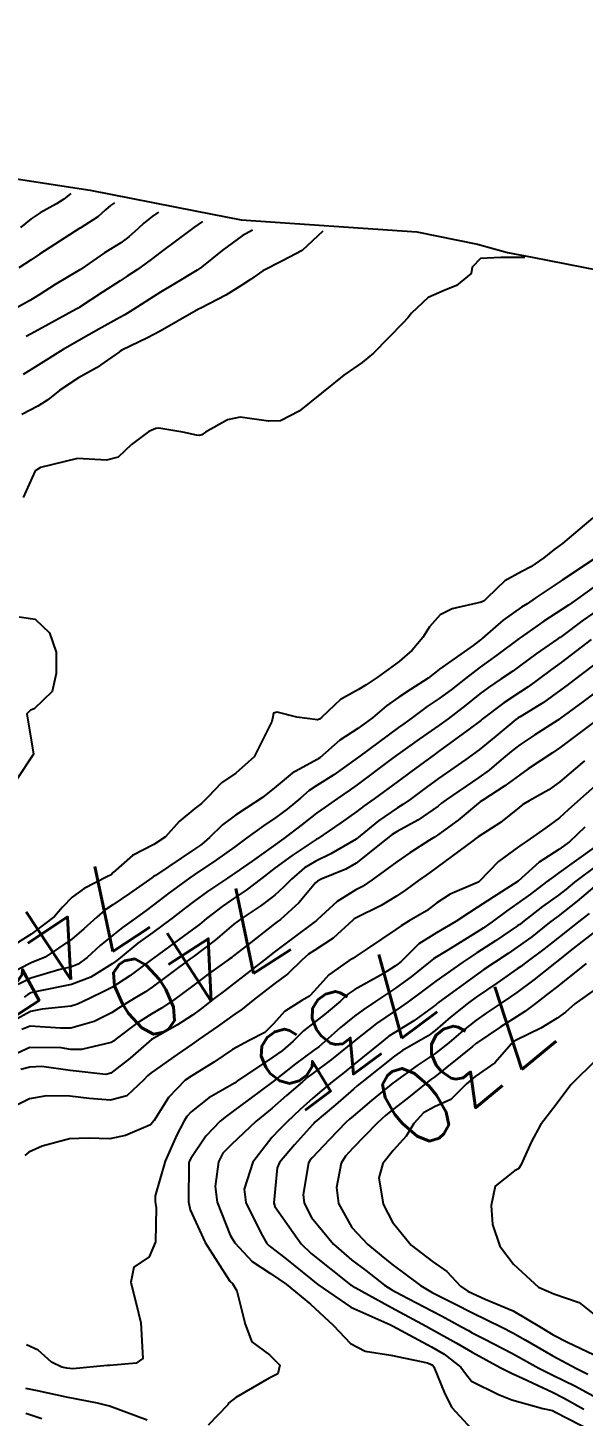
# Model space of a CAD drawing. Header units: metres. Extents: x 307586 to 320046, y 7427249 to 7434250.
# Drawn here: x 314064.3 to 314091.7, y 7433043 to 7433111.6 of the extents above; entities that cross this region are included whole.
import ezdxf
from ezdxf.enums import TextEntityAlignment as Align

# ---------------------------------------------------------------- set-up
doc = ezdxf.new("R2010")
doc.units = ezdxf.units.M
doc.header["$MEASUREMENT"] = 0
for name, color, linetype in [('Area', 45, 'Continuous'), ('Cotas', 45, 'Continuous'), ('Curvas de Nivel 1m', 11, 'Continuous'), ('Curvas de Nivel 5m', 15, 'Continuous')]:
    doc.layers.add(name, color=color, linetype=linetype)
doc.styles.add('Style-STANDARD', font='STANDARD.shx')

msp = doc.modelspace()

# ---------------------------------------------------------------- linework, layer by layer
at = {"layer": 'Area'}
msp.add_polyline3d([(314006.457, 7433111.59, 760.862), (314015.096, 7433110.308, 765.944), (314016.832, 7433109.826, 772.024), (314024.547, 7433108.612, 755.571), (314026.248, 7433108.552, 759.911), (314029.796, 7433107.95, 759.372), (314034.613, 7433107.518, 760.65), (314040.443, 7433107.141, 757.682), (314043.406, 7433106.461, 761.463), (314049.578, 7433105.911, 761.13), (314051.297, 7433105.828, 761.28), (314058.888, 7433104.88, 754.942), (314067.355, 7433103.579, 751.353), (314072.55, 7433102.552, 748.774), (314074.815, 7433102.103, 747.922), (314083.492, 7433101.512, 747.032), (314086.49, 7433100.901, 747.005), (314087.96, 7433100.492, 746.985), (314089.185, 7433100.269, 746.934), (314092.539, 7433099.598, 746.882)], dxfattribs=at)
at = {"layer": 'Curvas de Nivel 1m', "flags": 128}
for points, elevation in [([(314068.563, 7433102.94), (314068.368, 7433102.807), (314068.118, 7433102.605), (314067.73, 7433102.26), (314066.862, 7433101.701), (314066.843, 7433101.69), (314064.86, 7433100.413), (314064.451, 7433100.13), (314063.838, 7433099.73)], 752), ([(314066.403, 7433103.4), (314066.32, 7433103.347), (314066.217, 7433103.265), (314066.058, 7433103.124), (314065.699, 7433102.9), (314064.884, 7433102.448), (314064.448, 7433102.156), (314063.917, 7433101.73)], 753), ([(314070.733, 7433102.48), (314070.419, 7433102.266), (314070.005, 7433101.951), (314069.709, 7433101.662), (314069.274, 7433101.261), (314068.866, 7433100.977), (314068.064, 7433100.475), (314066.93, 7433099.689), (314066.886, 7433099.656), (314066.852, 7433099.639), (314065.632, 7433098.917), (314064.833, 7433098.405), (314064.412, 7433098.141), (314063.67, 7433097.732)], 751), ([(314078.843, 7433101.55), (314077.825, 7433100.599), (314076.858, 7433100.089), (314075.891, 7433099.584), (314075.281, 7433099.159), (314074.842, 7433098.875), (314074.051, 7433098.392), (314072.825, 7433097.752), (314072.737, 7433097.708), (314072.586, 7433097.624), (314070.813, 7433096.616), (314070.188, 7433096.278), (314068.918, 7433095.669), (314068.842, 7433095.63), (314068.802, 7433095.598), (314067.677, 7433094.798), (314066.789, 7433094.306), (314065.869, 7433093.704), (314065.266, 7433093.223), (314064.771, 7433092.914), (314063.989, 7433092.504)], 748), ([(314075.383, 7433101.59), (314074.87, 7433101.316), (314073.885, 7433100.587), (314072.854, 7433099.764), (314072.648, 7433099.623), (314071.53, 7433098.952), (314070.836, 7433098.541), (314070.289, 7433098.197), (314069.46, 7433097.664), (314069.065, 7433097.423), (314068.819, 7433097.286), (314067.789, 7433096.704), (314066.808, 7433096.157), (314066.02, 7433095.702), (314064.795, 7433094.927), (314064.054, 7433094.464)], 749), ([(314088.823, 7433100.24), (314087.639, 7433100.252), (314086.627, 7433100.2), (314086.217, 7433099.778), (314086.169, 7433099.46), (314085.454, 7433098.861), (314084.84, 7433098.623), (314084.057, 7433098.265), (314083.23, 7433097.496), (314083.047, 7433097.272), (314082.818, 7433097.029), (314081.354, 7433095.522), (314080.798, 7433095.058), (314079.889, 7433094.441), (314078.783, 7433093.55), (314077.672, 7433092.658), (314076.762, 7433092.185), (314076.171, 7433092.17), (314074.764, 7433092.368), (314074.14, 7433092.229), (314073.058, 7433091.617), (314072.875, 7433091.495), (314072.751, 7433091.457), (314072.604, 7433091.475), (314071.93, 7433091.632), (314070.755, 7433091.816), (314070.606, 7433091.8), (314070.257, 7433091.655), (314069.398, 7433091.012), (314068.74, 7433090.388), (314068.171, 7433090.244), (314066.739, 7433090.331), (314064.904, 7433089.887), (314064.733, 7433089.763), (314064.704, 7433089.749), (314064.651, 7433089.721), (314064.048, 7433088.392)], 747), ([(314092.18, 7433087.388), (314090.69, 7433086.126), (314090.269, 7433085.832), (314089.762, 7433085.419), (314089.125, 7433084.979), (314088.676, 7433084.746), (314087.828, 7433084.281), (314086.964, 7433083.447), (314086.808, 7433083.302), (314086.66, 7433083.232), (314085.23, 7433082.896), (314084.65, 7433082.598), (314084.112, 7433082.015), (314083.786, 7433081.488), (314083.258, 7433080.862), (314082.621, 7433080.309), (314081.527, 7433079.516), (314080.985, 7433079.146), (314080.604, 7433078.915), (314079.714, 7433078.421), (314078.797, 7433077.548), (314078.679, 7433077.452), (314078.582, 7433077.419), (314077.557, 7433077.56), (314076.586, 7433077.802), (314076.413, 7433077.745), (314076.383, 7433077.573), (314076.338, 7433077.331), (314075.455, 7433075.587), (314074.555, 7433074.792), (314073.846, 7433074.311), (314073.19, 7433073.614), (314072.865, 7433073.29), (314072.534, 7433073.039), (314071.748, 7433072.408), (314071.077, 7433071.642), (314070.509, 7433071.263), (314069.443, 7433070.721), (314068.495, 7433069.884), (314068.389, 7433069.776), (314068.175, 7433069.673), (314067.069, 7433069.099), (314066.478, 7433068.672), (314065.997, 7433068.17), (314065.601, 7433067.703), (314064.454, 7433066.834), (314063.771, 7433066.405)], 746), ([(314092.672, 7433084.302), (314091.422, 7433083.399), (314090.977, 7433083.086), (314090.655, 7433082.868), (314089.768, 7433082.297), (314088.634, 7433081.507), (314088.591, 7433081.473), (314088.536, 7433081.431), (314087.445, 7433080.622), (314086.619, 7433080.022), (314085.886, 7433079.461), (314085.177, 7433078.899), (314084.598, 7433078.476), (314084.004, 7433078.074), (314083.21, 7433077.494), (314082.848, 7433077.229), (314082.578, 7433077.036), (314080.612, 7433075.578), (314080.563, 7433075.545), (314079.384, 7433074.712), (314078.549, 7433074.176), (314078.176, 7433073.924), (314077.743, 7433073.558), (314077.095, 7433073.004), (314076.528, 7433072.593), (314075.918, 7433072.183), (314075.102, 7433071.591), (314074.508, 7433071.157), (314073.594, 7433070.517), (314072.494, 7433069.77), (314072.28, 7433069.623), (314071.251, 7433068.869), (314070.472, 7433068.27), (314070.119, 7433068.002), (314069.64, 7433067.658), (314068.958, 7433067.165), (314068.454, 7433066.78), (314067.852, 7433066.273), (314067.205, 7433065.682), (314066.766, 7433065.361), (314066.438, 7433065.233), (314065.815, 7433065.077), (314064.432, 7433064.673), (314063.809, 7433064.347)], 744), ([(314092.657, 7433083.002), (314091.702, 7433082.34), (314090.635, 7433081.537), (314090.561, 7433081.483), (314090.453, 7433081.412), (314089.376, 7433080.672), (314088.62, 7433080.114), (314088.228, 7433079.823), (314087.66, 7433079.44), (314087.032, 7433079.02), (314086.602, 7433078.697), (314085.907, 7433078.146), (314085.036, 7433077.473), (314084.58, 7433077.145), (314083.603, 7433076.459), (314082.565, 7433075.719), (314082.273, 7433075.504), (314080.55, 7433074.217), (314080.151, 7433073.93), (314079.58, 7433073.54), (314078.966, 7433073.116), (314078.532, 7433072.809), (314077.82, 7433072.26), (314076.927, 7433071.566), (314076.687, 7433071.393), (314076.51, 7433071.265), (314075.361, 7433070.447), (314074.495, 7433069.844), (314074.349, 7433069.747), (314074.137, 7433069.604), (314073.148, 7433068.948), (314072.475, 7433068.458), (314072.001, 7433068.096), (314071.411, 7433067.636), (314070.456, 7433066.926), (314069.721, 7433066.387), (314068.833, 7433065.666), (314068.613, 7433065.497), (314068.44, 7433065.378), (314067.391, 7433064.723), (314066.43, 7433064.351), (314064.725, 7433064.015), (314064.425, 7433063.939), (314064.281, 7433063.864), (314064.104, 7433063.723)], 743), ([(314063.858, 7433082.514), (314064.643, 7433082.396), (314065.348, 7433081.709), (314065.68, 7433080.76), (314065.682, 7433079.704), (314065.484, 7433078.822), (314064.587, 7433077.962), (314064.41, 7433077.897), (314064.233, 7433077.724), (314064.563, 7433075.72), (314063.763, 7433074.516)], 747), ([(314092.098, 7433081.388), (314090.621, 7433080.259), (314090.134, 7433079.899), (314089.5, 7433079.421), (314088.99, 7433079.043), (314088.603, 7433078.797), (314087.78, 7433078.253), (314086.716, 7433077.449), (314086.642, 7433077.389), (314086.582, 7433077.341), (314086.133, 7433077.011), (314084.567, 7433075.858), (314084.346, 7433075.701), (314084.047, 7433075.485), (314083.192, 7433074.859), (314082.552, 7433074.379), (314081.378, 7433073.517), (314080.894, 7433073.169), (314080.533, 7433072.899), (314079.734, 7433072.329), (314078.588, 7433071.549), (314078.541, 7433071.522), (314078.512, 7433071.505), (314077.335, 7433070.731), (314076.498, 7433070.114), (314075.817, 7433069.58), (314075.069, 7433069.006), (314074.478, 7433068.611), (314073.871, 7433068.207), (314073.106, 7433067.614), (314072.754, 7433067.323), (314072.458, 7433067.094), (314070.481, 7433065.649), (314070.443, 7433065.62), (314069.321, 7433064.774), (314068.428, 7433064.212), (314068.075, 7433064.025), (314067.367, 7433063.681), (314066.727, 7433063.378), (314066.417, 7433063.287), (314064.983, 7433063.142), (314064.412, 7433063.023), (314063.577, 7433062.556)], 742), ([(314092.624, 7433080.44), (314091.261, 7433079.4), (314090.896, 7433079.118), (314090.605, 7433078.898), (314089.737, 7433078.278), (314088.585, 7433077.575), (314088.496, 7433077.519), (314088.384, 7433077.432), (314087.395, 7433076.621), (314086.568, 7433075.944), (314085.913, 7433075.46), (314084.553, 7433074.522), (314083.949, 7433074.086), (314083.163, 7433073.494), (314082.801, 7433073.236), (314082.537, 7433073.073), (314081.603, 7433072.437), (314080.513, 7433071.546), (314080.491, 7433071.53), (314079.241, 7433070.807), (314078.502, 7433070.443), (314077.946, 7433070.108), (314077.306, 7433069.562), (314076.901, 7433069.152), (314076.481, 7433068.76), (314075.804, 7433068.249), (314074.819, 7433067.595), (314074.46, 7433067.328), (314073.526, 7433066.536), (314072.444, 7433065.727), (314072.298, 7433065.622), (314070.429, 7433064.221), (314070.092, 7433063.987), (314069.534, 7433063.659), (314068.842, 7433063.241), (314068.412, 7433062.953), (314067.564, 7433062.52), (314066.401, 7433062.206), (314065.896, 7433062.202), (314064.402, 7433062.297), (314063.987, 7433062.137)], 741), ([(314092.341, 7433077.384), (314090.569, 7433076.053), (314090.188, 7433075.793), (314089.606, 7433075.42), (314088.983, 7433075.001), (314088.556, 7433074.692), (314087.831, 7433074.156), (314086.744, 7433073.448), (314086.621, 7433073.37), (314086.541, 7433073.303), (314085.528, 7433072.465), (314084.517, 7433071.719), (314084.369, 7433071.627), (314084.121, 7433071.484), (314083.138, 7433070.862), (314082.502, 7433070.418), (314081.291, 7433069.518), (314080.813, 7433069.2), (314080.485, 7433069.023), (314079.56, 7433068.455), (314078.568, 7433067.549), (314078.513, 7433067.499), (314078.462, 7433067.46), (314077.366, 7433066.648), (314076.447, 7433065.954), (314075.963, 7433065.577), (314074.431, 7433064.38), (314073.988, 7433064.044), (314073.424, 7433063.61), (314072.863, 7433063.169), (314072.411, 7433062.847), (314071.67, 7433062.365), (314070.422, 7433061.65), (314070.393, 7433061.633), (314069.334, 7433060.71), (314068.376, 7433059.97), (314068.133, 7433059.915), (314066.377, 7433060.104), (314064.966, 7433060.298), (314064.378, 7433060.275), (314063.942, 7433060.159)], 739), ([(314091.772, 7433075.392), (314090.552, 7433074.362), (314090, 7433073.964), (314089.044, 7433073.425), (314088.728, 7433073.24), (314088.538, 7433073.091), (314087.616, 7433072.35), (314086.516, 7433071.645), (314086.4, 7433071.566), (314086.252, 7433071.454), (314084.5, 7433070.151), (314084.109, 7433069.872), (314083.574, 7433069.489), (314082.947, 7433069.034), (314082.481, 7433068.715), (314081.728, 7433068.258), (314080.465, 7433067.637), (314080.396, 7433067.598), (314080.326, 7433067.531), (314079.354, 7433066.641), (314078.448, 7433066.048), (314078.147, 7433065.852), (314077.813, 7433065.556), (314077.116, 7433064.883), (314076.431, 7433064.374), (314075.406, 7433063.585), (314074.871, 7433063.138), (314074.411, 7433062.816), (314073.69, 7433062.321), (314072.689, 7433061.617), (314072.516, 7433061.495), (314072.391, 7433061.409), (314071.657, 7433060.902), (314070.376, 7433059.99), (314070.185, 7433059.842), (314070.004, 7433059.654), (314069.172, 7433058.85), (314068.358, 7433058.643), (314067.313, 7433058.726), (314066.36, 7433058.834), (314065.202, 7433058.865), (314064.358, 7433058.706), (314063.705, 7433058.374)], 738), ([(314092.553, 7433074.396), (314091.426, 7433073.397), (314090.966, 7433072.974), (314090.531, 7433072.587), (314089.859, 7433072.081), (314088.929, 7433071.426), (314088.681, 7433071.258), (314088.51, 7433071.15), (314087.521, 7433070.422), (314086.585, 7433069.449), (314086.536, 7433069.406), (314086.492, 7433069.384), (314085.136, 7433068.817), (314084.477, 7433068.387), (314083.959, 7433067.997), (314083.111, 7433067.494), (314082.713, 7433067.245), (314082.459, 7433067.071), (314081.042, 7433066.114), (314080.445, 7433065.722), (314080.332, 7433065.643), (314080.155, 7433065.533), (314079.15, 7433064.829), (314078.428, 7433064.027), (314078.194, 7433063.784), (314077.817, 7433063.556), (314076.96, 7433063.019), (314076.405, 7433062.407), (314075.986, 7433061.99), (314075.21, 7433061.588), (314074.388, 7433061.146), (314073.471, 7433060.521), (314072.375, 7433059.845), (314072.051, 7433059.625), (314071.222, 7433058.775), (314070.522, 7433057.647), (314070.341, 7433057.417), (314069.106, 7433056.891), (314068.334, 7433056.74), (314067.254, 7433056.761), (314066.333, 7433056.736), (314064.992, 7433056.372), (314064.326, 7433056.072), (314064.127, 7433055.919)], 737), ([(314091.786, 7433072.129), (314091.032, 7433071.402), (314090.509, 7433071.022), (314089.527, 7433070.395), (314088.493, 7433069.449), (314087.254, 7433068.669), (314086.474, 7433068.157), (314086.044, 7433067.881), (314085.409, 7433067.466), (314084.457, 7433066.908), (314083.583, 7433066.358), (314082.715, 7433065.497), (314082.574, 7433065.366), (314082.441, 7433065.27), (314081.792, 7433064.865), (314080.429, 7433064.113), (314080.088, 7433063.872), (314079.713, 7433063.537), (314079.015, 7433062.943), (314078.407, 7433062.467), (314077.897, 7433062.058), (314077.384, 7433061.56), (314076.851, 7433061.103), (314076.385, 7433060.769), (314074.64, 7433059.596), (314074.486, 7433059.484), (314074.37, 7433059.412), (314073.221, 7433058.751), (314072.35, 7433058.072), (314072.13, 7433057.84), (314071.993, 7433057.625), (314071.632, 7433056.926), (314071.062, 7433055.639), (314070.576, 7433053.917), (314070.574, 7433053.646), (314070.624, 7433053.319), (314070.58, 7433051.645), (314070.265, 7433050.905), (314069.521, 7433050.397), (314069.367, 7433049.659), (314069.753, 7433048.131), (314069.861, 7433047.654), (314069.965, 7433045.893), (314069.635, 7433045.656), (314068.323, 7433045.547), (314068.202, 7433045.537), (314066.507, 7433045.38), (314066.2, 7433045.405), (314065.968, 7433045.461), (314065.457, 7433045.701), (314064.797, 7433046.299), (314064.211, 7433046.563)], 736), ([(314092.502, 7433070.323), (314091.278, 7433069.398), (314090.847, 7433069.045), (314090.483, 7433068.769), (314089.695, 7433068.197), (314088.706, 7433067.428), (314088.57, 7433067.321), (314088.461, 7433067.243), (314087.379, 7433066.515), (314086.448, 7433065.912), (314085.758, 7433065.46), (314084.433, 7433064.512), (314083.842, 7433064.073), (314083.058, 7433063.494), (314082.686, 7433063.23), (314082.416, 7433063.058), (314081.49, 7433062.431), (314080.393, 7433061.552), (314079.27, 7433060.655), (314078.377, 7433059.976), (314078.132, 7433059.796), (314077.836, 7433059.555), (314077.054, 7433058.872), (314076.353, 7433058.255), (314075.976, 7433057.948), (314075.545, 7433057.582), (314074.331, 7433056.454), (314073.911, 7433056.02), (314073.703, 7433055.606), (314073.536, 7433054.382), (314073.634, 7433053.607), (314074.279, 7433051.985), (314074.502, 7433051.597), (314075.359, 7433050.679), (314076.258, 7433050.087), (314077.035, 7433049.562), (314078.238, 7433048.576), (314079.354, 7433047.539), (314080.214, 7433046.627), (314080.936, 7433046.245), (314082.208, 7433046.057), (314084.017, 7433045.669), (314084.204, 7433045.585), (314084.272, 7433045.547), (314084.336, 7433045.478), (314084.869, 7433044.149), (314085.222, 7433043.464), (314086.168, 7433042.436)], 734), ([(314092.47, 7433069.38), (314091.409, 7433068.466), (314090.468, 7433067.735), (314090.281, 7433067.597), (314090.046, 7433067.414), (314089.164, 7433066.715), (314088.451, 7433066.199), (314087.995, 7433065.887), (314087.318, 7433065.441), (314086.798, 7433065.088), (314086.437, 7433064.831), (314084.572, 7433063.478), (314084.489, 7433063.412), (314084.421, 7433063.356), (314083.344, 7433062.556), (314082.4, 7433061.99), (314082.105, 7433061.797), (314081.737, 7433061.51), (314080.382, 7433060.399), (314079.899, 7433060.013), (314079.304, 7433059.541), (314078.796, 7433059.116), (314078.361, 7433058.742), (314077.725, 7433058.184), (314077.066, 7433057.563), (314076.712, 7433057.193), (314076.335, 7433056.806), (314075.387, 7433055.584), (314074.96, 7433054.241), (314075.054, 7433053.589), (314075.796, 7433052.061), (314076.089, 7433051.573), (314076.175, 7433051.474), (314076.271, 7433051.401), (314076.976, 7433050.853), (314078.256, 7433049.826), (314078.598, 7433049.547), (314080.236, 7433048.424), (314082.164, 7433047.561), (314082.223, 7433047.537), (314082.285, 7433047.499), (314084.213, 7433046.466), (314084.84, 7433046.099), (314085.656, 7433045.458), (314085.896, 7433045.15), (314086.196, 7433044.762), (314087.519, 7433044.107), (314088.187, 7433043.851), (314089.719, 7433043.415), (314090.181, 7433043.315), (314090.345, 7433043.243), (314092.167, 7433042.3)], 733), ([(314091.995, 7433067.862), (314091.408, 7433067.396), (314090.455, 7433066.638), (314089.765, 7433066.102), (314088.851, 7433065.426), (314088.619, 7433065.25), (314088.44, 7433065.119), (314087.448, 7433064.425), (314086.426, 7433063.734), (314086.033, 7433063.456), (314085.145, 7433062.736), (314084.402, 7433062.085), (314084.057, 7433061.825), (314083.469, 7433061.489), (314082.786, 7433061.099), (314082.386, 7433060.82), (314080.767, 7433059.524), (314080.55, 7433059.348), (314080.368, 7433059.192), (314079.478, 7433058.417), (314078.46, 7433057.549), (314078.398, 7433057.494), (314078.342, 7433057.428), (314077.451, 7433056.439), (314076.714, 7433055.566), (314076.593, 7433055.294), (314076.427, 7433053.569), (314076.484, 7433053.385), (314077.778, 7433051.555), (314078.268, 7433051.073), (314080.218, 7433049.53), (314080.253, 7433049.509), (314080.303, 7433049.478), (314082.237, 7433048.413), (314083.956, 7433047.483), (314084.222, 7433047.34), (314085.425, 7433046.666), (314086.214, 7433046.204), (314087.609, 7433045.436), (314088.2, 7433045.146), (314088.708, 7433044.915), (314090.191, 7433044.218), (314090.728, 7433043.942), (314091.731, 7433043.387)], 732), ([(314092.46, 7433067.106), (314091.069, 7433066.021), (314090.444, 7433065.521), (314090.381, 7433065.473), (314090.305, 7433065.411), (314089.274, 7433064.582), (314088.428, 7433063.965), (314088.111, 7433063.748), (314087.651, 7433063.438), (314086.919, 7433062.942), (314086.41, 7433062.582), (314085.78, 7433062.081), (314085.077, 7433061.47), (314084.388, 7433060.942), (314083.511, 7433060.359), (314082.373, 7433059.539), (314082.326, 7433059.501), (314081.256, 7433058.62), (314080.348, 7433057.86), (314080.171, 7433057.706), (314079.983, 7433057.534), (314079.182, 7433056.694), (314078.325, 7433055.788), (314078.209, 7433055.666), (314078.147, 7433055.552), (314077.872, 7433053.989), (314077.921, 7433053.554), (314078.293, 7433052.857), (314079.38, 7433051.539), (314080.265, 7433050.765), (314080.97, 7433050.229), (314081.892, 7433049.505), (314082.25, 7433049.277), (314082.713, 7433049.028), (314084.234, 7433048.245), (314084.742, 7433047.984), (314085.703, 7433047.458), (314086.042, 7433047.265), (314086.229, 7433047.158), (314086.808, 7433046.861), (314088.214, 7433046.139), (314089.516, 7433045.417), (314090.199, 7433045.063), (314091.321, 7433044.52), (314092.19, 7433044.052)], 731), ([(314092.431, 7433064.207), (314091.284, 7433063.397), (314090.828, 7433062.993), (314090.412, 7433062.697), (314089.62, 7433062.203), (314088.395, 7433061.602), (314088.283, 7433061.542), (314088.166, 7433061.432), (314087.346, 7433060.478), (314086.377, 7433059.817), (314085.943, 7433059.456), (314085.161, 7433058.668), (314084.355, 7433058.306), (314083.822, 7433058.014), (314083.339, 7433057.49), (314082.967, 7433056.863), (314082.329, 7433056.155), (314081.811, 7433055.508), (314081.621, 7433054.816), (314081.831, 7433053.507), (314082.29, 7433052.624), (314083.218, 7433051.491), (314084.265, 7433050.682), (314084.97, 7433050.179), (314085.654, 7433049.459), (314086.007, 7433049.212), (314086.249, 7433049.092), (314086.866, 7433048.825), (314088.241, 7433048.239), (314089.635, 7433047.416), (314090.228, 7433047.054), (314090.927, 7433046.695), (314092.213, 7433046.081)], 729), ([(314092.386, 7433060.674), (314091.091, 7433059.399), (314090.363, 7433058.434), (314089.921, 7433057.85), (314089.602, 7433057.417), (314089.155, 7433056.602), (314088.621, 7433055.427), (314088.502, 7433055.247), (314088.32, 7433055.146), (314087.352, 7433054.4), (314087.16, 7433053.441), (314087.229, 7433052.5), (314087.582, 7433051.437), (314088.264, 7433050.551), (314089.49, 7433049.418), (314090.25, 7433049.078), (314091.499, 7433048.645), (314092.24, 7433048.063)], 728), ([(314064.966, 7433042.913), (314064.175, 7433043.172)], 734)]:
    msp.add_lwpolyline(points, dxfattribs=dict(at, elevation=elevation))
at = {"layer": 'Curvas de Nivel 5m', "flags": 128}
for points, elevation in [([(314072.903, 7433102.02), (314072.478, 7433101.724), (314072.342, 7433101.628), (314070.862, 7433100.531), (314070.366, 7433100.147), (314069.693, 7433099.662), (314069.191, 7433099.324), (314068.844, 7433099.099), (314067.976, 7433098.538), (314066.824, 7433097.786), (314066.767, 7433097.747), (314066.671, 7433097.692), (314064.812, 7433096.675), (314064.195, 7433096.34)], 750), ([(314092.287, 7433085.386), (314090.672, 7433084.313), (314090.125, 7433083.959), (314089.338, 7433083.423), (314088.934, 7433083.152), (314088.656, 7433082.978), (314087.746, 7433082.34), (314086.737, 7433081.449), (314086.679, 7433081.403), (314086.632, 7433081.366), (314086.27, 7433081.096), (314084.617, 7433079.929), (314084.369, 7433079.729), (314084.051, 7433079.486), (314083.181, 7433078.917), (314082.599, 7433078.541), (314081.993, 7433078.108), (314081.308, 7433077.519), (314080.577, 7433076.988), (314079.693, 7433076.417), (314078.695, 7433075.549), (314078.623, 7433075.489), (314078.562, 7433075.455), (314077.332, 7433074.785), (314076.549, 7433074.13), (314075.87, 7433073.58), (314075.062, 7433073.066), (314074.53, 7433072.721), (314073.896, 7433072.232), (314073.255, 7433071.613), (314072.852, 7433071.274), (314072.507, 7433071.037), (314070.585, 7433069.74), (314070.493, 7433069.681), (314070.473, 7433069.671), (314070.448, 7433069.65), (314069.297, 7433068.846), (314068.472, 7433068.29), (314068.106, 7433068.036), (314067.682, 7433067.678), (314067.039, 7433067.102), (314066.452, 7433066.593), (314065.132, 7433065.71), (314064.44, 7433065.423), (314063.32, 7433064.845)], 745), ([(314092.607, 7433079.007), (314091.682, 7433078.309), (314090.584, 7433077.496), (314090.536, 7433077.459), (314090.458, 7433077.411), (314089.324, 7433076.674), (314088.57, 7433076.184), (314088.14, 7433075.862), (314087.658, 7433075.439), (314087.061, 7433074.942), (314086.554, 7433074.581), (314084.94, 7433073.474), (314084.714, 7433073.304), (314084.538, 7433073.165), (314083.544, 7433072.473), (314082.519, 7433071.908), (314082.268, 7433071.753), (314081.962, 7433071.508), (314080.501, 7433070.347), (314079.987, 7433070.046), (314078.76, 7433069.547), (314078.584, 7433069.457), (314078.49, 7433069.366), (314077.656, 7433068.378), (314076.752, 7433067.567), (314076.587, 7433067.443), (314076.461, 7433067.346), (314075.295, 7433066.431), (314074.445, 7433065.767), (314074.353, 7433065.692), (314074.228, 7433065.602), (314073.19, 7433064.858), (314072.43, 7433064.294), (314071.534, 7433063.633), (314070.876, 7433063.183), (314070.412, 7433062.905), (314069.642, 7433062.42), (314068.649, 7433061.667), (314068.508, 7433061.552), (314068.391, 7433061.483), (314066.931, 7433061.141), (314066.387, 7433061.141), (314065.922, 7433061.231), (314064.388, 7433061.25), (314063.348, 7433060.765)], 740), ([(314092.246, 7433071.119), (314090.497, 7433069.868), (314090.232, 7433069.676), (314089.895, 7433069.416), (314089.095, 7433068.813), (314088.477, 7433068.37), (314087.925, 7433067.982), (314087.202, 7433067.443), (314086.772, 7433067.135), (314086.458, 7433066.931), (314085.02, 7433066.043), (314084.445, 7433065.711), (314084.306, 7433065.619), (314084.141, 7433065.483), (314083.203, 7433064.725), (314082.43, 7433064.171), (314081.441, 7433063.515), (314080.838, 7433063.102), (314080.412, 7433062.788), (314079.713, 7433062.228), (314078.954, 7433061.544), (314078.654, 7433061.284), (314078.388, 7433061.089), (314077.502, 7433060.439), (314076.391, 7433059.57), (314075.24, 7433058.707), (314074.35, 7433058.043), (314074.095, 7433057.855), (314073.776, 7433057.606), (314073.076, 7433056.872), (314072.324, 7433055.764), (314072.254, 7433055.621), (314072.231, 7433055.53), (314072.219, 7433053.621), (314072.297, 7433053.223), (314073.032, 7433051.612), (314074.254, 7433049.713), (314074.311, 7433049.657), (314074.389, 7433049.598), (314074.607, 7433049.235), (314075.014, 7433047.588), (314075.335, 7433046.704), (314076.208, 7433046.065), (314076.72, 7433045.565), (314076.626, 7433045.138), (314076.196, 7433044.925), (314074.551, 7433043.959), (314074.184, 7433043.69), (314074.162, 7433043.621), (314074.155, 7433043.6), (314073.184, 7433042.594)], 735), ([(314091.848, 7433065.389), (314090.431, 7433064.263), (314089.954, 7433063.888), (314089.356, 7433063.421), (314088.828, 7433063.015), (314088.413, 7433062.754), (314087.599, 7433062.244), (314086.434, 7433061.45), (314086.411, 7433061.432), (314086.393, 7433061.417), (314086.231, 7433061.293), (314084.376, 7433059.801), (314084.189, 7433059.667), (314083.949, 7433059.484), (314083.079, 7433058.776), (314082.354, 7433058.213), (314081.958, 7433057.897), (314081.532, 7433057.512), (314080.33, 7433056.266), (314079.974, 7433055.886), (314079.758, 7433055.536), (314079.517, 7433054.332), (314079.615, 7433053.537), (314080.285, 7433052.363), (314081.067, 7433051.518), (314081.73, 7433050.971), (314082.263, 7433050.552), (314083.663, 7433049.486), (314084.248, 7433049.15), (314085.367, 7433048.59), (314086.24, 7433048.145), (314087.681, 7433047.436), (314088.229, 7433047.156), (314088.841, 7433046.807), (314090.212, 7433046.015), (314091.37, 7433045.392), (314091.931, 7433045.115)], 730), ([(314070.171, 7433042.838), (314068.317, 7433043.533), (314068.181, 7433043.574), (314067.715, 7433043.675), (314066.186, 7433043.978), (314064.762, 7433044.285), (314064.19, 7433044.415)], 735)]:
    msp.add_lwpolyline(points, dxfattribs=dict(at, elevation=elevation))

# ---------------------------------------------------------------- texts
at = {"layer": 'Cotas', "style": 'Style-STANDARD'}
for s, rotation, p in [('745', 213.4358, (314065.687, 7433066.529, 745)), ('740', 213.0392, (314072.639, 7433065.461, 740)), ('735', 216.60877, (314079.922, 7433062.091, 735)), ('730', 219.61589, (314085.841, 7433060.406, 730))]:
    msp.add_text(s, height=4, rotation=rotation, dxfattribs=at).set_placement(p, align=Align.MIDDLE_CENTER)

doc.saveas('drawing.dxf')
